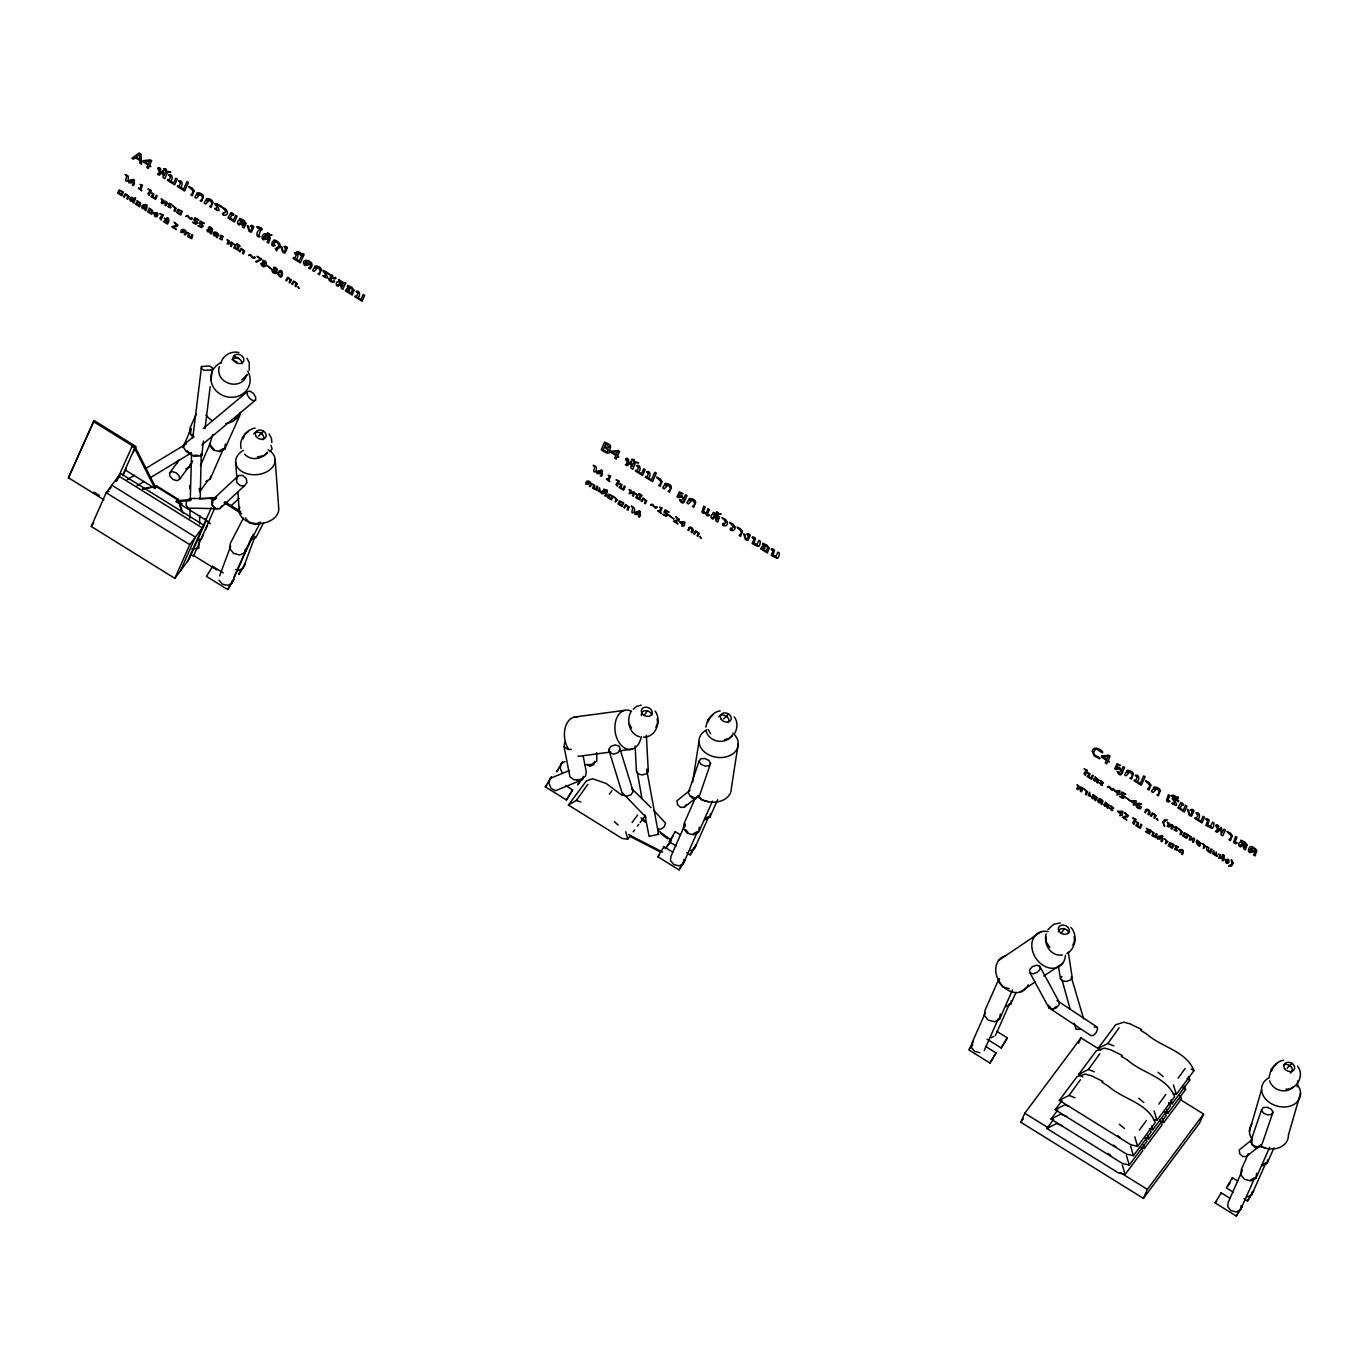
<?xml version="1.0" encoding="UTF-8"?>
<svg xmlns="http://www.w3.org/2000/svg" width="1369" height="1369" viewBox="0 0 1369 1369"><rect width="100%" height="100%" fill="white"/><g stroke="black" fill="none" stroke-linecap="round" stroke-linejoin="round"><path stroke-width="1.5" d="M193.628 436.523L183.857 444.685L183.822 447.8L186.218 451.548L189.658 453.738M247.344 391.688L247.293 394.802L249.688 398.55L253.128 400.741L255.592 400.09L255.644 396.959L253.248 393.211L249.808 391.021L247.344 391.688L203.399 428.377M189.829 518.286L190.051 509.781M190.308 499.137L191.54 453.413M199.172 538.873L198.847 548.404L191.865 548.901M199.549 523.968L199.754 515.463M200.182 498.419L201.277 453.721L201.157 454.73M219.331 366.635C214.334 383.457 241.611 391.808 246.677 375.02M249.278 370.263L249.226 362.409L246.882 358.199M705.822 727.11L707.859 719.581L713.471 714.293M1046.173 933.88C1043.195 944.182 1050.879 956.914 1062.447 954.912M1046.036 940.674L1046.378 937.269M1269.234 1076.513L1271.253 1068.984L1276.883 1063.696M1100.436 780.775L1102.336 783.034A2.379 1.455 36.7 0 0 1103.465 783.102C1103.157 782.726 1102.113 781.665 1100.436 780.741M1297.162 1086.849L1297.812 1080.825M191.01 452.386L190.787 454.44L193.816 456.271L201.688 455.757L203.485 441.092M201.551 366.516L201.329 368.569L204.357 370.4L212.229 369.87L212.452 367.833L209.423 365.985L201.551 366.516L192.807 437.738M201.688 455.757L201.91 453.704M205.025 428.514L210.176 386.623M210.946 380.342L212.229 369.87M212.794 434.367L209.44 445.301L213.393 450.042L219.69 451.667L224.653 449.203L225.372 444.104M224.653 449.203L239.507 416.159L239.986 412.753M232.422 580.302L232.011 583.177L227.767 585.367L222.394 584.152L219.006 580.216M684.859 826.91L685.27 823.984L671.05 856.104L670.416 860.468L673.736 864.506L679.075 865.858L683.302 863.719L697.54 831.599L693.313 833.738M683.302 863.719L683.935 859.338M698.892 830.572L699.388 827.133M704.898 819.757L709.878 817.225L710.374 813.785M999.473 978.835L998.976 982.275L1002.912 987.049L1009.227 988.64M998.874 979.057L985.064 1010.202L984.311 1015.37L988.247 1020.145L994.561 1021.736L999.558 1019.203L1000.294 1014.035M1005.787 1006.66L1010.784 1004.127L1011.28 1000.688M1242.504 1170.119L1228.267 1202.222L1227.634 1206.602L1230.971 1210.641L1236.31 1211.976L1240.536 1209.837L1241.17 1205.473M1247.553 1196.917L1251.762 1194.778L1252.19 1191.851M1248.288 1153.845L1241.392 1169.417L1240.639 1174.585L1244.575 1179.359L1250.89 1180.951L1255.869 1178.418L1256.622 1173.25M1262.115 1165.892L1267.112 1163.359L1267.608 1159.902M177.183 463.509L177.611 460.566M190.565 432.861L191.01 429.9M185.842 468.9L190.103 466.709L190.531 463.749M205.915 481.358L210.159 479.167L210.586 476.224M243.442 518.047L230.42 543.202L229.65 548.421L233.517 553.333L239.763 555.044L244.726 552.563L245.239 549.089M583.091 755.671L586.24 771.808L585.556 776.223L580.507 779.509L574.039 779.748L569.949 776.822L564.045 746.533L564.73 742.135M692.628 782.212L698.943 741.639M738.319 743.418L731.371 788.048A19.799 14.905 8.8 0 1 719.255 801.498A19.799 14.905 8.8 0 1 697.42 796.536M212.366 567.587L212.589 566.304L223.181 572.875M227.682 589.543L233.774 579.446L227.682 589.543L206.514 576.4L212.589 566.304M565.5 785.515L572.567 789.896L566.475 799.992L545.307 786.85L551.399 776.753L551.159 778.02M562.385 762.961L562.625 761.677L556.533 771.774L558.09 770.097M566.475 799.992L572.567 789.896M679.041 869.914L685.133 859.818L679.041 869.914L657.873 856.754L663.948 846.658L672.778 852.151M663.708 847.941L663.948 846.658M674.951 832.882L675.191 831.599L680.479 834.885M686.742 852.647L690.267 854.838L693.997 847.633M973.342 1041.484L968.807 1049.903L989.975 1063.046L996.067 1052.949L985.475 1046.378M996.067 1052.949L989.975 1063.046M987.083 1039.208L1001.201 1047.987L1007.293 1037.89L996.7 1031.302M1007.293 1037.89L1001.201 1047.987M1236.275 1216.048L1242.35 1205.952L1236.275 1216.048L1215.09 1202.889L1221.182 1192.793L1229.995 1198.269M1220.943 1194.076L1221.182 1192.793M1232.186 1179L1232.408 1177.716L1237.713 1181.002M1247.501 1200.972L1253.593 1190.876L1247.501 1200.972L1243.976 1198.782M583.348 776.411L582.629 779.628L555.352 790.769L551.159 788.356L548.952 783.256L550.064 778.448L569.487 770.456M594.591 761.352L593.855 764.552L590.107 766.246L587.301 764.655M1249.435 1131.461L1261.585 1089.502M1300.55 1093.164L1288.4 1135.123A19.799 15.264 16.2 0 1 1259.548 1145.853M699.08 761.164L688.282 792.771L690.027 795.783L694.117 797.665L698.156 797.34L699.764 794.978L710.562 763.372L708.817 760.36L704.71 758.477L700.688 758.802L699.08 761.164L700.842 764.176L704.932 766.075L708.954 765.733L710.562 763.372M1250.616 1141.78L1261.516 1109.968L1263.125 1107.607L1267.164 1107.264L1271.253 1109.164L1272.999 1112.176L1262.098 1143.988L1260.49 1146.366L1256.468 1146.692L1252.378 1144.809L1250.616 1141.78L1252.224 1139.419A19.799 15.264 16.2 0 1 1251.831 1123.932M219.622 575.904L230.642 546.214M255.01 536.46L243.254 568.118L239.01 570.308L235.417 569.487M220.871 363.11C222.839 355.358 231.19 350.618 238.89 352.517M243.083 438.867L244.811 434.675M630.887 711.812C626.181 720.539 629.175 733.921 639.58 736.779M655.854 727.315L657.582 723.14M708.184 721.703C709.741 716.227 714.481 711.572 720.231 710.87M734.879 733.031C737.634 728.017 737.84 721.412 734.195 716.791M1072.851 945.209L1074.579 941.033M1271.579 1071.088C1273.153 1065.612 1277.876 1060.975 1283.626 1060.273M182.847 447.595L191.215 428.429M190.103 466.709L192.601 460.959M200.404 465.802L210.45 442.803M210.159 479.167L223.541 448.502L219.297 450.709M103.907 499.771L68.45 477.747L94.102 420.523L133.118 444.754L131.989 446.26L134.778 448.005L122.748 475.129M94.102 420.523L68.45 477.747M91.244 526.449L106.2 492.72L120.558 473.469L204.135 525.388L189.778 544.64L174.838 578.368L91.244 526.449L93.742 523.095M110.153 488.938L111.813 485.191L195.391 537.11L180.451 570.839M116.194 481.597L118.675 475.984L202.27 527.904M116.536 481.152L132.365 445.764L93.366 421.532M118.881 477.216L120.558 473.469M122.885 475.727L126.324 467.976M133.204 452.472L135.771 446.653L132.998 444.925M187.313 561.632L211.288 507.882M206.274 520.1L189.196 559.117L174.838 578.368M190.667 554.394L193.457 556.122L214.933 507.677M201.329 539.283L203.16 535.245M205.624 529.598L207.455 525.542M233.688 577.923L251.725 537.213M233.586 578.847L253.333 534.269M695.384 797.99L684.158 823.299L683.405 828.467L687.341 833.242L693.655 834.833L698.652 832.301L712.445 801.139M709.878 817.225L717.647 799.701M985.338 1012.786L971.956 1043.007L971.323 1047.371L974.642 1051.426L979.982 1052.761M984.208 1050.622L998.429 1018.519M999.558 1019.203L1012.495 990.009M995.434 1035.546L1009.672 1003.443M1010.784 1004.127L1015.969 992.457M1180.129 1099.478L1203.573 1114.041L1199.586 1123.042L1143.406 1198.388L1020.812 1122.238L1024.799 1113.237L1080.98 1037.89L1100.813 1050.211M1078.584 1043.298L1080.98 1037.89M1143.406 1198.388L1147.393 1189.387L1203.573 1114.041M1240.536 1209.837L1254.757 1177.734L1250.53 1179.873M1255.869 1178.418L1269.679 1147.273M1251.762 1194.778L1266 1162.657L1261.773 1164.797M1267.112 1163.359L1274.009 1147.787M196.212 414.123L190.103 427.744L189.384 432.844L193.337 437.584M244.726 552.563L260.538 522.017L255.575 524.481L249.329 522.77L245.462 517.876M263.413 523.112L255.969 537.487L251.006 539.968M579.823 780.159L577.718 784.933L581.688 779.594M688.641 527.801C691.02 525.131 695.401 530.385 692.081 532.712L691.157 532.13C693.535 527.51 689.565 526.723 688.693 530.607L687.768 530.043L689.582 528.417L688.624 527.818M1145.425 809.952C1147.821 807.282 1152.202 812.553 1148.865 814.863L1147.958 814.281C1150.336 809.661 1146.366 808.874 1145.494 812.758L1144.57 812.193L1146.383 810.568L1145.425 809.969M1068.282 952.122L1072.201 977.398L1070.626 979.913L1066.519 981.385L1062.293 980.974L1060.427 978.886L1062.002 976.371M1107.949 1085.857C1122.785 1099.375 1147.479 1102.627 1155.248 1122.597L1137.571 1146.315L1130.726 1144.724L1059.315 1100.368L1069.069 1095.422L1080.466 1079.679M1082.793 1076.975L1078.669 1074.425L1088.423 1069.463L1099.803 1053.736M1141.609 1029.522L1130.11 1023.858L1123.829 1022.215L1115.701 1024.748L1098.024 1048.466L1107.778 1043.503L1119.158 1027.777M630.476 835.501L627.704 839.197L622.176 838.478L568.375 805.058L576.263 800.437L587.883 784.317M670.656 840.018L673.069 836.356M970.347 1048.226L972.777 1044.581M1227.873 1186.136L1230.303 1182.491M1272.999 1112.176L1271.39 1114.537L1267.352 1114.879L1263.262 1112.98L1261.516 1109.968M608.709 749.596L610.968 746.293L615.297 744.89L619.13 746.191L633.163 791.556L630.887 794.859L626.557 796.262L622.724 794.961L608.709 749.596L609.821 752.847L613.654 754.165L617.984 752.745L620.243 749.442M1139.453 1130.041L1146.452 1120.441M1158.79 1104.081L1165.806 1094.481M1178.144 1078.122L1185.16 1068.539M632.084 822.461L637.629 815M644.132 715.388L647.092 711.161M1061.146 933.282L1064.089 929.055M609.359 794.157L611.994 790.734M134.778 448.005L135.771 446.653M155.005 488.493L155.741 487.501L134.504 445.627L133.751 446.636L155.005 488.493L125.52 470.183M191.438 463.321L179.579 479.236L177.046 480.707L173.076 479.492L169.961 476.292L169.551 473.007L179.031 460.275M205.641 519.963L176.173 501.653L176.926 500.643L191.335 499.565M207.934 480.553L199.634 491.693L199.224 488.391M215.583 498.179L216.576 496.844M193.457 556.122L194.449 554.787M568.375 805.058L586.343 780.963L592.606 778.721L606.296 783.547L622.159 795.423M633.231 831.787L634.617 829.939M637.372 826.226L638.758 824.378M640.144 822.512L644.286 816.951M665.163 848.729L670.16 842.038M666.018 847.959L671.015 841.25M1020.812 1122.238L1023.362 1118.815M1059.315 1100.368L1076.992 1076.667L1085.138 1074.117L1091.401 1075.777L1102.901 1081.424M1078.669 1074.425L1096.347 1050.707L1104.475 1048.158L1110.755 1049.818L1122.255 1055.482M1149.584 1128.604L1151.107 1131.975L1133.429 1155.693L1126.567 1154.101L1055.174 1109.746L1061.968 1100.625M1145.425 1137.964L1146.948 1141.335L1129.271 1165.053L1122.426 1163.462L1051.016 1119.106L1057.809 1109.985M1141.267 1147.342L1142.807 1150.713L1125.13 1174.431L1118.268 1172.839L1046.874 1128.484L1053.668 1119.363M1153.502 1119.568L1156.925 1120.355L1174.602 1096.655C1166.833 1076.667 1142.14 1073.416 1127.303 1059.897M1172.857 1093.609L1176.279 1094.413L1193.956 1070.695C1186.187 1050.707 1161.477 1047.473 1146.64 1033.937M1149.344 1128.946L1152.784 1129.733L1170.461 1106.015L1168.921 1102.644M1168.698 1102.986L1172.121 1103.773L1189.798 1080.073L1188.275 1076.684M1145.203 1138.306L1148.625 1139.094L1166.302 1115.393L1164.779 1112.022M1164.54 1112.347L1167.979 1113.151L1185.657 1089.433L1184.117 1086.062M1141.044 1147.667L1144.467 1148.471L1162.144 1124.753L1159.868 1119.688M1160.399 1121.724L1163.821 1122.512L1181.498 1098.811L1179.975 1095.422M238.668 475.505L236.255 478.517L236.974 482.761L240.414 485.738L244.538 485.704L246.933 482.692L246.215 478.448L242.792 475.471L238.668 475.505L213.992 498.436L211.579 501.448L212.298 505.691L215.72 508.652L219.844 508.635L244.538 485.704M219.844 508.635L222.257 505.606M258.673 436.129L261.017 433.22A5.562 4.347 23.9 0 1 263.088 439.671M261.017 434.041L263.413 431.098M723.773 718.965L726.118 716.055A5.562 4.347 23.9 0 1 728.188 722.507M726.118 716.877L728.496 713.933M1287.168 1068.35L1289.512 1065.458M1289.512 1066.28L1291.908 1063.319M690.062 790.289L677.005 800.694L677.501 804.561L680.427 807.316L684.055 807.351L686.28 804.647M684.055 807.351L698.652 795.851M1252.378 1139.35L1239.236 1149.943L1239.749 1153.793L1242.676 1156.548L1246.303 1156.583L1248.528 1153.896M1246.303 1156.583L1261.003 1144.86M646.373 735.221L648.29 771.517L646.322 773.896L642.027 774.905L637.937 773.93L636.431 771.568L635.096 745.951M143.933 489.092L156.905 486.063L178.073 499.223L182.95 513.101M181.735 511.732L178.073 499.223M269.898 451.548L272.106 449.049L271.045 445.421M247.567 374.439L241.834 379.829M267.28 451.975C262.523 459.625 250.647 461.062 244.64 454.149M732.381 734.811C726.22 745.13 709.69 742.7 706.216 731.405M1047.901 929.705L1053.617 924.315L1060.256 922.963M137.773 203.57L136.729 202.304L135.463 204.152L139.758 206.822L140.648 203.091L136.968 200.644L139.929 203.519L139.09 205.675L136.626 204.135L137.567 204.049M545.307 786.85L546.847 785.173M675.191 831.599L669.099 841.695L676.166 846.076M657.873 856.754L659.413 855.077M694.819 846.418L696.359 844.741L690.267 854.838M1232.408 1177.716L1226.333 1187.813L1233.383 1192.211M1215.09 1202.889L1216.647 1201.212M1056.252 1006.369L1053.531 1009.021L1051.067 1009.244L1050.314 1006.865M231.224 505.657L239.062 498.436M201.893 444.925L255.592 400.09M245.085 434.178L248.388 431.457M267.4 452.814L264.063 455.586L257.406 456.938M633.265 709.176L636.619 706.404L641.205 705.155M732.501 735.649L729.147 738.421L724.56 739.671M1066.964 953.68C1075.76 948.546 1077.797 934.924 1070.952 927.497M1293.448 1086.798C1286.347 1094.515 1272.674 1090.528 1269.628 1080.791M998.583 960.473L1041.193 931.707M1020.042 992.131L1035.494 981.71M1043.76 976.097L1062.652 963.365M127.283 479.612L134.487 475.248M145.302 468.694L184.986 444.668M136.9 485.841L144.121 481.477M149.529 478.192L190.993 453.088L189.435 453.207L187.04 450.777M169.551 473.007L172.066 471.535L176.053 472.75L179.168 475.933L179.579 479.236M646.767 770.045L658.592 834.337L649.111 836.339L644.833 814.914M1055.174 1109.746L1064.928 1104.783L1068.898 1106.357M1051.016 1119.106L1060.77 1114.144L1066.725 1116.505M1046.874 1128.484L1056.628 1123.521L1062.584 1125.883M704.539 818.679L708.766 816.54L694.545 848.643L690.318 850.782M991.224 1037.685L994.031 1036.265M234.544 418.623L239.507 416.159M565.055 761.677L561.29 763.372L560.195 768.18L562.385 773.297M255.13 428.035C246.18 429.712 238.685 439.295 241.132 448.57M183.857 444.685L186.321 444.018M149.717 211.083L148.793 209.799L147.527 211.647L151.822 214.317L152.712 210.586L149.033 208.139L151.993 211.014L151.172 213.17L148.708 211.63L149.632 211.545M142.359 488.887L156.905 486.063M1079.936 1029.197L1076.102 1029.3L1074.323 1023.31M574.176 717.065L624.658 710.357M610.882 752.009L581.449 755.928A19.799 13.279 82.4 0 1 577.975 756.116M619.301 750.879L631.913 749.202M1094.31 1027.058L1096.774 1026.836L1097.527 1029.214L1096.124 1032.756L1093.386 1035.426L1090.922 1035.631L1051.067 1009.244M199.566 498.932L216.028 497.7M176.173 501.653L190.582 500.558M211.168 499.018L215.292 498.71M107.432 491.625L108.99 491.505M643.43 737.121C656.213 737.549 661.98 720.419 655.169 711.076M1285.902 1089.176C1297.23 1089.792 1304.76 1074.973 1297.59 1066.194M571.369 749.356L568.135 749.476L564.045 746.533M585.282 764.689L591.733 764.432L596.781 761.147L596.679 752.71M217.928 508.686L188.118 508.104L186.047 504.785L186.68 500.814L189.641 498.504L215.908 498.367L212.948 500.678L212.298 504.648L214.368 507.967M1258.778 1147.564L1255.151 1147.513L1252.224 1144.775L1251.728 1140.925M696.445 798.538L692.8 798.503L689.89 795.748M194.176 455.227L198.214 455.347M657.839 828.964L661.09 829.084L664.29 826.688L665.556 823.18L653.92 810.534M215.994 208.892L216.353 209.919L216.234 208.995M273.697 269.488C269.299 269.197 274.108 275.186 276.47 273.184C275.836 270.925 279.447 269.231 274.981 267.366A2.464 1.506 36.7 0 0 273.8 267.229L273.697 269.471M708.321 801.721L702.006 800.146L698.087 795.372M1259.24 1146.264L1265.555 1147.855M1039.755 966.24L1036.538 965.179L1032.329 966.651L1029.591 969.782L1029.916 972.777L1049.065 1008.114L1052.282 1009.175L1056.492 1007.704L1059.23 1004.555L1058.904 1001.578L1039.755 966.24L1040.081 969.218L1037.326 972.366L1033.116 973.838L1029.916 972.777M576.263 800.437L580.85 801.977M1107.778 1043.503L1113.733 1045.865M1088.423 1069.463L1094.379 1071.824M1069.069 1095.422L1075.041 1097.767M233.74 355.957L238.805 358.284M236.94 361.895L231.977 359.619A5.562 4.347 23.9 0 1 238.326 358.507A5.562 4.347 23.9 0 1 242.005 363.863M223.592 214.574L223.387 214.42M628.474 834.508L662.682 852.083M629.98 836.391L660.371 851.997M210.364 523.797L204.837 518.919M576.058 779.714L578.865 781.323M1140.685 1030.344L1146.195 1033.715M1121.331 1056.303L1126.841 1059.674M1101.994 1082.263L1107.504 1085.634M1191.201 1068.984L1193.956 1070.695M1187.06 1078.361L1189.798 1080.073M1182.902 1087.722L1185.657 1089.433M224.807 501.721L240.756 511.63M224.054 502.714L241.783 513.734M156.374 486.679L177.559 499.839M176.926 500.643L182.128 503.878M106.2 492.72L189.778 544.64M94.016 492.156L99.338 495.458M193.833 555.626L216.884 569.949M1024.799 1113.237L1048.243 1127.799M1120.355 1172.6L1147.393 1189.387M1062.019 979.828L1070.199 1009.329M1056.902 1000.448L1096.774 1026.836M640.966 817.772L646.031 821.537M657.873 830.316L671.409 840.361M642.249 819.928L645.638 822.427M660.868 833.721L667.627 838.752M1158.037 1072.338L1163.171 1076.582M1138.7 1098.28L1143.817 1102.541M1119.346 1124.24L1124.462 1128.484M1117.754 1135.74L1120.321 1137.861M1113.596 1145.1L1116.163 1147.222M1108.171 1153.417L1110.721 1155.539M614.373 821.64L618.138 825.045M631.999 788.903L651.011 807.642M646.151 817.43L622.827 793.25M1049.801 947.416L1046.224 941.735M685.749 829.7L687.974 832.403M210.621 445.319L213.94 449.374M191.677 434.213L193.885 436.916M657.924 833.345L658.592 834.337M646.784 769.138L648.29 771.517M708.252 729.54L710.597 733.75M629.227 723.825L631.571 728.034M269.094 433.956L271.438 438.166L271.849 442.529M632.05 788.304L633.163 791.556M1173.473 1084.932L1176.279 1094.413M1171.008 1099.991L1172.121 1103.773M1166.85 1109.352L1167.979 1113.151M1162.692 1118.73L1163.821 1122.512M1154.118 1110.892L1156.925 1120.355M1151.654 1125.934L1152.784 1129.733M1147.496 1135.312L1148.625 1139.094M1143.355 1144.672L1144.467 1148.471M1134.781 1136.835L1137.571 1146.315M1130.623 1146.212L1133.429 1155.693M1126.465 1155.573L1129.271 1165.053M1071.26 976.901L1083.632 1018.844M1122.323 1164.951L1125.13 1174.431M625.736 831.719L627.704 839.197M637.287 772.048L641.958 798.589M1058.477 966.257L1060.427 978.886M189.606 485.465L190.017 488.767M1048.74 1005.137L1049.065 1008.114M1074.22 936.567L1074.614 940.862M657.223 718.674L657.616 722.969M275.169 459.71L278.763 508.635A19.799 13.844 -4.2 0 1 257.013 523.66A19.799 13.844 -4.2 0 1 239.763 507.334M235.656 462.02L236.905 479.047M237.847 491.813L239.25 510.962M1283.557 1064.945A5.562 4.347 23.9 0 1 1291.121 1066.845A5.562 4.347 23.9 0 1 1290.214 1073.022M1297.726 1085.138A19.799 15.264 16.2 0 1 1291.754 1105.502A19.799 15.264 16.2 0 1 1265.144 1098.486A19.799 15.264 16.2 0 1 1269.303 1077.643M1058.357 931.81A5.562 4.347 23.9 0 1 1063.285 928.61A5.562 4.347 23.9 0 1 1068.881 932.717M1028.222 984.79A19.799 15.316 56 0 1 1001.15 984.345A19.799 15.316 56 0 1 1005.137 956.007M1065.458 955.254A19.799 15.316 56 0 1 1048.106 967.609A19.799 15.316 56 0 1 1031.798 945.483A19.799 15.316 56 0 1 1048.021 931.622M718.793 716.672A5.562 4.347 23.9 0 1 726.118 716.055M732.911 733.151A19.799 14.905 8.8 0 1 731.696 754.61A19.799 14.905 8.8 0 1 703.444 751.051A19.799 14.905 8.8 0 1 706.644 729.848M641.531 715.696A5.562 4.347 23.9 0 1 645.244 710.699A5.562 4.347 23.9 0 1 651.884 714.823M568.443 749.048A19.799 13.279 82.4 0 1 565.346 727.281A19.799 13.279 82.4 0 1 577.632 716.877M641.291 736.642A19.799 13.279 82.4 0 1 624.983 748.244A19.799 13.279 82.4 0 1 615.28 722.918A19.799 13.279 82.4 0 1 631.588 711.315M253.71 433.836A5.562 4.347 23.9 0 1 261.017 433.22M268.17 449.802A19.799 13.844 -4.2 0 1 269.573 470.012A19.799 13.844 -4.2 0 1 240.653 470.628A19.799 13.844 -4.2 0 1 243.357 450.333M240.722 412.463A19.799 18.122 17.4 0 1 225.714 423.551M211.887 420.454A19.799 18.122 17.4 0 1 205.966 414.893M247.823 371.204A19.799 18.122 17.4 0 1 239.815 395.555A19.799 18.122 17.4 0 1 213.205 386.879A19.799 18.122 17.4 0 1 221.196 362.528M278.455 274.176C282.373 280.559 281.963 265.774 278.455 274.176M151.206 190.582L149.204 195.493L147.938 193.645L150.316 190.24L147.938 189.059L151.206 190.582M163.082 215.173L161.063 220.067L159.814 218.236L162.192 214.813L159.814 213.632L163.082 215.173M261.958 229.342C259.511 231.703 258.587 234.219 259.819 237.042C255.079 237.487 256.585 230.146 260.196 229.53C262.318 229.53 250.51 224.55 261.034 227.733A2.618 1.591 36.7 0 1 261.873 228.948L261.958 229.342M608.555 450.469L607.1 451.89L603.13 449.853L604.379 446.996L608.555 450.469M619.284 481.34L617.265 486.252L616.016 484.404L618.394 480.998L616.016 479.817L619.284 481.34M1087.294 770.456L1085.275 775.367L1084.026 773.519L1086.404 770.114L1084.026 768.933L1087.294 770.456M1135.945 819.535L1133.926 824.446L1132.676 822.598L1135.055 819.192L1132.676 818.012L1135.945 819.535M1141.147 807.111L1140.514 808.549A2.738 1.677 36.7 0 1 1139.35 808.754L1137.502 807.898A2.413 1.472 36.7 0 1 1136.561 806.786C1133.737 800.386 1145.168 805.126 1140.24 803.911A2.156 1.318 36.7 0 0 1139.042 803.654L1137.844 804.476L1141.147 807.111M166.864 219.588L165.119 221.846L166.864 222.907C168.319 217.859 170.252 219.913 167.514 224.071L163.339 221.47L164.212 221.265C168.404 218.8 160.395 216.593 166.864 219.588M1149.019 829.751L1147.29 831.993L1148.848 832.951L1150.2 829.871L1151.124 830.453L1149.498 834.115L1145.494 831.616L1146.366 831.428C1150.559 828.947 1142.55 826.739 1149.019 829.751M260.931 263.55C263.532 271.61 269.693 262.249 264.097 260.606A2.464 1.506 36.7 0 0 262.916 260.469L262.814 262.711L260.931 263.55M177.73 225.081L176.823 226.467L173.007 226.758L176.327 229.547L171.861 226.758L176.635 225.132L174.085 222.172L177.73 225.081M196.588 222.394L195.493 223.438L192.55 222.189L195.887 224.259L197.615 223.061A2.139 1.301 36.7 0 0 197.495 222.257A2.396 1.472 36.7 0 0 196.623 221.162L195.048 220.118L195.63 218.835L198.916 220.152L194.928 217.671L193.816 220.187L196.588 222.394M202.03 225.765L200.935 226.826L197.992 225.56L201.329 227.648L203.057 226.45A2.139 1.301 36.7 0 0 202.937 225.645A2.396 1.472 36.7 0 0 202.064 224.533L200.49 223.506L201.072 222.206L204.357 223.523L200.37 221.059L199.258 223.558L202.03 225.765M666.789 514.47L665.693 515.514L662.75 514.265L666.087 516.335L667.815 515.155A2.139 1.301 36.7 0 0 667.696 514.35A2.396 1.472 36.7 0 0 666.823 513.238L665.248 512.211L665.813 510.911L669.116 512.228L665.129 509.764L664.016 512.263L666.789 514.47M679.366 519.484L678.459 520.87L674.643 521.161L677.963 523.933L673.497 521.161L678.271 519.536L675.721 516.575L679.366 519.484M1123.573 796.621L1122.494 797.682L1119.551 796.416L1122.888 798.486L1124.616 797.306A2.139 1.301 36.7 0 0 1124.479 796.501A2.396 1.472 36.7 0 0 1123.624 795.389L1122.05 794.362L1122.614 793.062L1125.917 794.379L1121.93 791.915L1120.817 794.414L1123.573 796.621M1128.278 815.582L1127.371 816.968L1123.555 817.276L1126.858 820.048L1122.392 817.276L1127.166 815.633L1124.616 812.673L1128.278 815.582M277.513 273.509C283.759 285.556 284.376 262.523 277.513 273.509M212.332 231.002L211.202 233.996L210.278 233.415C208.755 228.555 208.79 230.368 208.191 232.131C204.135 228.965 211.459 227.887 210.689 232.525L211.22 230.214L208.396 227.819L212.332 231.002M245.975 223.284L244.195 228.007L242.741 227.1C240.345 219.416 240.379 222.291 239.438 225.064A2.31 1.42 36.7 0 1 237.556 223.506C236.683 217.329 244.401 221.607 243.374 225.68L244.452 222.788A2.242 1.369 36.7 0 0 243.973 221.658L239.284 219.331L239.763 218.253L243.956 220.323L245.975 223.284M719.478 517.414L717.698 522.119L716.244 521.23C713.848 513.529 713.882 516.421 712.941 519.193A2.31 1.42 36.7 0 1 711.059 517.636C710.203 511.458 717.904 515.737 716.877 519.792L717.972 516.917A2.242 1.369 36.7 0 0 717.476 515.788L712.787 513.461L713.266 512.365L717.459 514.453L719.478 517.414M1096.877 797.733L1095.73 800.711L1094.824 800.146C1093.472 795.423 1093.146 796.912 1092.719 798.846C1088.68 795.68 1096.004 794.602 1095.217 799.239L1095.748 796.929L1092.941 794.533L1096.877 797.733M1098.913 780.125L1097.767 783.119L1096.86 782.555C1095.337 777.678 1095.354 779.509 1094.755 781.254C1090.717 778.088 1098.041 777.01 1097.254 781.648L1097.784 779.337L1094.978 776.942L1098.913 780.125M1109.147 805.348L1108.017 808.343L1107.093 807.761C1105.57 802.901 1105.604 804.715 1105.005 806.478C1100.95 803.312 1108.274 802.234 1107.504 806.871L1108.034 804.561L1105.211 802.166L1109.147 805.348M1200.733 843.372L1199.603 846.367L1198.679 845.802C1194.504 842.26 1196.711 838.187 1199.073 844.895L1199.62 842.585L1196.797 840.19L1200.733 843.372M1247.125 845.152L1245.328 849.875L1243.891 848.968C1241.478 841.285 1241.512 844.16 1240.571 846.932A2.31 1.42 36.7 0 1 1238.705 845.392C1237.833 839.197 1245.55 843.475 1244.507 847.548L1245.602 844.656A2.242 1.369 36.7 0 0 1245.105 843.526L1240.502 841.25L1240.913 840.121L1245.105 842.209L1247.125 845.152M353.955 290.348L352.175 295.071L345.382 290.861L347.384 287.935A2.31 1.403 36.7 0 1 349.523 288.876L349.745 290.656L347.23 290.844L351.131 293.257L352.432 289.869A2.242 1.369 36.7 0 0 351.953 288.739L347.281 286.412L347.76 285.334L351.936 287.404L353.955 290.348M769.121 548.25L767.342 552.956L760.548 548.747L762.55 545.82A2.31 1.403 36.7 0 1 764.689 546.761L764.912 548.541L762.413 548.729L766.298 551.142L767.615 547.754A2.242 1.369 36.7 0 0 767.119 546.625L762.447 544.297L762.927 543.219L767.102 545.29L769.121 548.25M1140.12 806.803C1137.314 810.91 1136.407 801.259 1140.12 806.803M164.109 175.472L165.906 171.998L167.343 172.905L164.793 178.689L163.082 177.611L163.014 172.1L159.146 175.181L157.418 174.103C162.483 172.1 155.159 168.028 158.907 167.548A2.31 1.403 36.7 0 1 160.789 169.106L159.608 173.35L163.373 170.355L164.109 175.472M632.016 466.127L633.813 462.654L635.267 463.543L632.7 469.327L630.989 468.266L630.921 462.739L627.053 465.819L625.342 464.758C630.39 462.739 623.066 458.683 626.831 458.204A2.31 1.403 36.7 0 1 628.696 459.744L627.515 464.005L631.28 460.994L632.016 466.127M1081.031 789.81L1082.16 787.603L1083.067 788.185L1081.459 791.847L1080.363 791.162L1080.329 787.671L1077.882 789.622L1076.787 788.938L1077.916 786.388L1077.078 784.813L1079.063 786.217L1078.173 788.458L1080.962 786.816L1081.031 789.81M1222.106 832.66L1223.886 829.186L1225.341 830.076L1222.774 835.86L1221.062 834.799L1220.994 829.289L1217.127 832.352L1215.415 831.291C1220.464 829.272 1213.139 825.216 1216.904 824.737A2.31 1.403 36.7 0 1 1218.786 826.277L1217.589 830.538L1221.353 827.526L1222.106 832.66M1162.811 822.358L1164.608 826.363L1163.701 823.573A7.221 4.415 36.7 0 1 1163.975 821.845L1167.466 819.911L1164.386 819.843L1162.811 822.358M1233.161 863.069L1231.552 866.098L1228.472 866.029L1231.963 864.096L1231.33 859.578L1233.161 863.069M1092.308 751.102L1094.036 755.756L1099.837 758.837C1100.71 756.372 1091.469 756.201 1094.207 751.102C1096.655 745.489 1101.823 754.798 1102.798 752.18C1100.642 748.911 1093.711 745.557 1092.308 751.102M176.105 208.396L174.924 211.459L174 210.894L175.027 207.712L172.734 205.59L176.105 208.396M194.141 190.907L192.259 195.733L190.804 194.843C196.366 190.274 189.144 188.7 188.802 186.492L192.396 188.306L194.141 190.907M227.271 211.476C228.965 216.73 220.426 216.08 223.044 212.845C229.325 213.564 222.394 207.883 221.932 207.061L225.526 208.892L227.271 211.476M617.505 499.856C612.217 505.452 618.292 498.521 614.133 497.05L617.505 499.856M662.048 481.546L660.166 486.389L658.711 485.482C664.393 480.93 656.863 479.236 656.709 477.131L660.303 478.962L662.048 481.546M727.213 522.034C728.907 527.287 720.385 526.637 723.003 523.403C729.181 524.122 722.524 518.526 721.891 517.619L725.484 519.433L727.213 522.034M734.845 526.774C736.539 532.028 728.017 531.377 730.635 528.143C736.916 528.862 729.968 523.163 729.523 522.359L733.117 524.19L734.845 526.774M742.477 531.514L740.595 536.357L739.157 535.45C744.719 530.881 737.497 529.307 737.155 527.099L740.749 528.93L742.477 531.514M1087.482 791.778L1086.284 794.841L1085.377 794.277L1086.404 791.094L1084.094 788.989L1087.482 791.778M1150.85 785.173L1148.95 789.999L1147.513 789.109C1153.177 784.54 1145.665 782.863 1145.511 780.758L1149.104 782.572L1150.85 785.173M1167.774 841.644C1162.469 847.24 1168.544 840.326 1164.386 838.855L1167.774 841.644M1182.2 831.753L1181.002 834.816L1180.095 834.251L1181.122 831.069L1178.812 828.964L1182.2 831.753M1205.627 846.299C1200.356 851.929 1206.38 844.895 1202.256 843.509L1205.627 846.299M1232.288 835.757L1230.406 840.6L1228.968 839.71C1234.633 835.141 1227.12 833.464 1226.966 831.342L1230.56 833.173L1232.288 835.757M182.231 230.985C185.363 230.967 184.062 233.415 180.896 232.371C180.263 225.902 189.709 231.31 185.191 235.04L184.267 234.475C187.45 232.97 183.446 228.024 182.231 230.985M587.198 482.607C590.33 482.59 589.029 485.054 585.864 483.993C585.282 477.627 594.642 482.863 590.159 486.679L589.252 486.098C592.435 484.592 588.413 479.663 587.198 482.607M130.226 181.461C129.764 181.872 135.394 183.121 128.891 182.864C128.31 176.481 137.67 181.735 133.204 185.534L132.28 184.969C135.445 183.463 131.458 178.535 130.226 181.461M130.859 199.07C130.295 202.663 132.793 196.52 132.964 200.713C128.926 203.553 128.669 195.853 132.485 197.495L134.47 199.001A2.173 1.335 36.7 0 1 134.915 200.011L133.82 203.142L132.913 202.561L133.563 198.847L131.8 198.026L130.859 199.07M142.924 206.565C142.359 210.159 144.874 204.015 145.028 208.225C140.99 211.048 140.75 203.348 144.549 204.991L146.534 206.497A2.173 1.335 36.7 0 1 146.979 207.506L145.901 210.638L144.977 210.056L145.627 206.343L143.865 205.521L142.924 206.565M214.368 233.723C214.231 237.573 215.498 231.173 216.696 235.109C212.88 238.617 211.819 230.54 215.994 232.148L217.979 233.671A2.173 1.335 36.7 0 1 218.424 234.681L217.329 237.795L216.422 237.231L217.072 233.517L215.309 232.696L214.368 233.723M263.909 236.717L263.618 238.89L265.415 238.719L265.432 236.615L267.571 238.908L263.242 239.832C260.401 238.805 262.814 231.703 266.459 234.236L269.59 236.632A3.44 2.105 36.7 0 1 270.309 238.206L268.581 243.152L267.126 242.245L268.769 238.309L268.153 236.392L265.398 235.092L263.909 236.717M305.373 262.489L305.099 264.645L306.896 264.474L306.896 262.386L309.035 264.662L304.705 265.603C298.63 256.174 318.19 260.76 310.044 268.906L308.607 268.016C313.621 265.637 307.323 257.851 305.373 262.489M598.304 472.219C597.842 472.63 603.472 473.879 596.97 473.623C596.371 467.24 605.731 472.493 601.265 476.292L600.341 475.727C603.524 474.222 599.536 469.293 598.304 472.219M602.754 492.258C602.274 492.652 607.904 493.901 601.419 493.661C600.82 487.278 610.18 492.515 605.714 496.331L604.79 495.749C607.956 494.243 603.969 489.315 602.754 492.258M636.294 513.084C635.815 513.495 641.462 514.744 634.959 514.487C634.36 508.104 643.721 513.358 639.255 517.157L638.33 516.592C641.513 515.086 637.526 510.158 636.294 513.084M1098.913 800.454C1098.332 804.048 1100.847 797.905 1101.018 802.097C1096.963 804.938 1096.723 797.237 1100.539 798.88L1102.507 800.386A2.173 1.335 36.7 0 1 1102.969 801.395L1101.874 804.527L1100.95 803.945L1101.6 800.232L1099.855 799.41L1098.913 800.454M1158.773 837.64C1158.311 838.033 1163.941 839.3 1157.438 839.043C1156.856 832.66 1166.217 837.914 1161.733 841.713L1160.826 841.148C1163.992 839.625 1160.005 834.696 1158.773 837.64M1250.342 849.464L1250.051 851.621L1251.865 851.45L1251.865 849.362L1254.004 851.638L1249.675 852.579C1246.834 851.552 1249.264 844.433 1252.909 846.983L1256.04 849.362A3.44 2.105 36.7 0 1 1256.742 850.953L1255.014 855.899L1253.559 854.992L1255.219 851.056L1254.603 849.122L1251.831 847.822L1250.342 849.464M163.904 168.729L166.505 171.827L170.766 172.152L166.214 171.022L166.316 169.071L163.904 168.729M236.94 244.024C241.457 248.833 240.824 244.914 236.94 244.024M631.811 459.368L634.412 462.465L638.69 462.79L634.121 461.661L634.223 459.727L631.811 459.368M638.947 493.747C643.447 498.573 642.814 494.654 638.947 493.747M328.902 278.523C327.636 282.151 336.603 283.537 334.07 280.577L332.735 281.449A2.43 1.489 36.7 0 1 331.349 281.158C330.682 281.569 332.718 277.12 328.919 278.472M330.374 275.22C329.09 278.848 338.057 280.234 335.525 277.274L334.19 278.147A2.43 1.489 36.7 0 1 332.804 277.856C332.205 278.283 334.104 273.714 330.374 275.22M1099.495 782.863L1101.412 785.121A2.379 1.455 36.7 0 0 1102.541 785.207C1102.233 784.813 1101.172 783.752 1099.512 782.828M1109.746 808.086L1111.645 810.345A2.379 1.455 36.7 0 0 1112.792 810.414C1112.467 810.037 1111.423 808.976 1109.763 808.052M1110.67 805.982L1112.569 808.258A2.379 1.455 36.7 0 0 1113.716 808.326C1113.391 807.932 1112.347 806.871 1110.687 805.965M344.731 284.786L342.935 289.338L341.48 288.431C339.084 280.748 339.118 283.623 338.177 286.395A2.31 1.42 36.7 0 1 336.295 284.855C335.439 278.66 343.14 282.938 342.113 287.011C345.022 281.706 339.82 283.161 338.502 279.584L343.927 282.835C347.332 282.1 345.364 283.588 344.731 284.786M125.332 174.599C129.131 175.831 122.525 182.043 127.847 181.187C129.542 172.939 126.41 176.704 125.332 174.599M593.393 465.357C597.192 466.589 590.587 472.801 595.909 471.946C597.5 464.262 594.711 467.034 593.393 465.357M631.383 506.222C634.976 507.06 629.056 514.83 633.796 512.485C636.619 506.616 631.674 507.197 631.383 506.222M275.426 248.576L276.692 250.921L277.154 249.107L275.426 248.576M679.743 499.719C679.811 501.567 683.302 505.024 684.106 501.653L682.395 502.218L681.214 499.925L679.743 499.719M1117.378 771.568C1117.446 773.417 1120.937 776.873 1121.741 773.502L1120.047 774.067L1118.849 771.774L1117.378 771.568M158.479 168.455L159.643 169.174L158.599 168.319M231.583 213.855L232.747 214.574L231.583 213.855M239.883 224.003L238.702 223.455L239.883 224.003M251.537 226.261L252.7 226.98L251.537 226.261M258.861 228.007L257.663 227.459L258.861 228.007M259.22 236.016L258.039 235.451L259.22 236.016M274.005 245.188L272.825 244.64L274.005 245.188M285.128 247.122L286.292 247.857L285.231 247.002M338.622 285.334L337.441 284.786L338.622 285.334M347.983 289.081L349.146 289.8L348.085 288.945M626.386 459.094L627.567 459.83L626.386 459.094M680.633 492.789L681.813 493.524L680.633 492.789M704.265 512.451L703.084 511.903L704.265 512.451M708.355 515.001L707.174 514.436L708.355 515.001M713.386 518.115L712.205 517.568L713.386 518.115M724.338 524.926L723.14 524.361L724.338 524.926M731.97 529.666L730.772 529.101L731.97 529.666M747.936 534.612L749.1 535.33L748.039 534.475M753.172 537.846L754.353 538.582L753.172 537.846M763.149 546.967L764.313 547.703L763.149 546.967M772.184 549.654L773.348 550.372L772.184 549.654M1118.285 764.638L1119.448 765.374L1118.285 764.638M1168.818 801.019L1167.637 800.471L1168.818 801.019M1181.43 803.86L1182.594 804.596L1181.43 803.86M1191.68 810.243L1192.844 810.961L1191.68 810.243M1206.842 819.655L1208.006 820.373L1206.842 819.655M1216.476 825.627L1217.64 826.363L1216.476 825.627M1236.002 842.739L1234.804 842.192L1236.002 842.739M1241.033 845.871L1239.852 845.323L1241.033 845.871M169.79 175.472L170.954 176.19L169.893 175.335M179.698 181.632L180.862 182.351L179.698 181.632M187.707 232.61L188.717 233.979L187.587 236.529L191.78 238.702L192.789 235.092L191.865 234.527L190.77 236.991L188.768 236.512L189.863 233.808L187.707 232.61M227.237 239.951L228.264 241.32L227.117 243.887L231.344 243.579L230.488 245.975L231.412 246.54L232.644 242.758L231.327 241.937L228.418 243.614L229.256 240.704L227.237 239.951M233.911 244.093L234.938 245.479L233.808 248.029L237.984 250.202L238.993 246.591L238.086 246.026L236.991 248.491L234.989 248.011L236.067 245.308L233.911 244.093M295.447 253.522L296.611 254.258L295.447 253.522M357.172 291.871L358.336 292.59L357.275 291.734M592.674 484.232L593.701 485.601L592.555 488.151L596.747 490.324L597.757 486.714L596.833 486.149L595.755 488.613L593.735 488.134L594.831 485.43L592.674 484.232M629.244 489.674L630.27 491.043L629.124 493.61L633.351 493.302L632.495 495.698L633.419 496.262L634.651 492.481L633.334 491.659L630.424 493.336L631.263 490.444L629.244 489.674M637.697 466.127L638.861 466.846L637.697 466.127M635.918 493.833L636.944 495.202L635.815 497.751L639.99 499.925L641.017 496.314L640.093 495.749L638.998 498.213L636.996 497.734L638.074 495.03L635.918 493.833M647.605 472.271L648.769 473.007L647.605 472.271M752.3 537.298L753.908 539.472L752.129 543.51L753.48 544.349C757.57 545.82 759.744 549.328 760.325 541.234L758.888 540.344L757.16 544.229L753.977 543.476L755.483 538.513A2.31 1.403 36.7 0 0 753.617 536.956L752.3 537.298M771.295 549.106L772.92 551.262L771.123 555.318L772.475 556.156C776.565 557.611 778.739 561.119 779.337 553.042L777.883 552.135L776.155 556.036L772.989 555.266L774.495 550.304A2.31 1.403 36.7 0 0 772.612 548.764L771.295 549.106M1136.407 775.898L1137.571 776.617L1136.527 775.761M1152.014 831.668L1153.04 833.036L1151.911 835.603L1156.086 837.777L1157.096 834.166L1156.189 833.584L1155.094 836.048L1153.074 835.569L1154.17 832.865L1152.014 831.668M1189.285 835.963L1190.311 837.332L1189.165 839.899L1193.392 839.573L1192.536 841.986L1193.46 842.551L1194.692 838.769L1193.374 837.948L1190.465 839.625L1191.304 836.716L1189.285 835.963M1197.088 813.597L1198.251 814.315L1197.088 813.597M1205.952 819.107L1207.578 821.263L1205.781 825.302L1207.133 826.14C1211.223 827.612 1213.396 831.12 1213.995 823.043L1212.54 822.136L1210.812 826.02L1207.646 825.267L1209.152 820.305A2.31 1.403 36.7 0 0 1207.27 818.748L1205.952 819.107M1206.928 846.932C1206.329 850.594 1206.175 849.978 1210.401 853.075L1212.027 849.413L1211.103 848.848L1209.751 851.912L1208.262 850.269L1208.964 847.685L1206.928 846.932M1218.804 854.307L1219.83 855.676L1218.701 858.226L1222.911 857.918L1222.072 860.331L1222.979 860.896L1224.211 857.097L1222.893 856.292L1219.984 857.969L1220.823 855.06L1218.804 854.307M325.103 276.932L323.923 276.384L325.103 276.932M758.135 545.889L756.937 545.341L758.135 545.889M777.13 557.696L775.949 557.149L777.13 557.696M1174.14 804.322L1172.959 803.774L1174.14 804.322M1211.805 827.697L1210.607 827.15L1211.805 827.697M151.873 193.149L152.9 194.518L150.966 196.571L155.553 199.429L157.178 195.767L156.254 195.202L154.902 198.283L152.934 197.068L153.893 193.902L151.873 193.149M155.929 212.88C158.051 215.053 154.457 218.15 154.714 213.29L153.773 212.708L154.885 216.302A1.728 1.061 36.7 0 0 155.587 216.764C158.291 217.962 158.958 211.51 155.929 212.88M164.759 169.26L165.923 169.996L164.759 169.26M161.268 198.984L162.295 200.353L161.166 202.903L162.432 203.707L166.094 201.927L164.896 205.23L165.803 205.795C169.688 202.39 164.691 199.001 162.329 202.903L163.424 200.182L161.268 198.984M168.9 174.924L170.509 177.08L169.14 180.212L167.874 179.425L167.463 180.349L174.702 184.832L177.268 179.065L175.814 178.158L173.675 183.018L170.577 181.102C173.504 179.442 172.306 173.196 168.9 174.924M178.826 181.084L180.434 183.241L179.048 186.372L177.782 185.585L177.371 186.509L184.627 190.993L188.392 182.471L186.954 181.581L183.583 189.179L180.486 187.262C183.412 185.602 182.231 179.356 178.826 181.084M250.664 225.714C254.018 229.171 248.354 234.065 248.764 226.381L247.259 225.457L249.021 231.139A2.738 1.677 36.7 0 0 250.133 231.874A2.31 1.403 36.7 0 0 251.468 232.131L253.847 226.929A2.31 1.403 36.7 0 0 251.982 225.372L250.664 225.714M284.256 246.591C287.61 250.031 281.946 254.925 282.356 247.259L280.85 246.317L282.613 251.999A2.738 1.677 36.7 0 0 283.725 252.735A2.31 1.403 36.7 0 0 285.06 253.008L287.456 247.789A2.31 1.403 36.7 0 0 285.573 246.232L284.256 246.591M294.575 252.974L296.183 255.147L294.797 258.262L293.531 257.475L293.12 258.399L300.376 262.899L304.14 254.377L302.703 253.47L299.332 261.085L296.234 259.169C299.161 257.509 297.98 251.263 294.575 252.974M356.282 291.323L357.891 293.479L356.522 296.594L355.255 295.824L354.845 296.731L362.083 301.231L364.65 295.447L363.196 294.557L361.057 299.417L357.959 297.501C360.886 295.841 359.688 289.595 356.282 291.323M619.952 483.907L620.961 485.276L619.028 487.33L623.614 490.188L625.239 486.525L624.332 485.961L622.963 489.041L621.013 487.826L621.971 484.66L619.952 483.907M632.683 459.916L633.83 460.634L632.786 459.796M636.807 465.563L638.433 467.736L637.047 470.85L635.781 470.063L635.37 470.987L642.609 475.488L645.175 469.704L643.738 468.814L641.582 473.674L638.484 471.757C641.411 470.097 640.23 463.851 636.807 465.563M646.733 471.723L648.341 473.896L646.955 477.011L645.689 476.224L645.295 477.148L652.534 481.648L656.299 473.126L654.861 472.219L651.49 479.834L648.41 477.918C651.336 476.258 650.138 470.012 646.733 471.723M747.063 534.064C750.417 537.521 744.753 542.415 745.164 534.731L743.658 533.79L745.421 539.489A2.738 1.677 36.7 0 0 746.533 540.225A2.31 1.403 36.7 0 0 747.868 540.481L750.263 535.262A2.31 1.403 36.7 0 0 748.381 533.722L747.063 534.064M1087.961 773.023L1088.971 774.392L1087.037 776.463L1091.623 779.303L1093.249 775.641L1092.342 775.076L1090.973 778.157L1089.022 776.942L1089.981 773.776L1087.961 773.023M1135.517 775.35L1137.126 777.506L1135.757 780.638L1134.49 779.851L1134.08 780.775L1141.318 785.258L1145.1 776.736L1143.663 775.847L1140.291 783.444L1137.194 781.528C1140.12 779.868 1138.922 773.622 1135.517 775.35M1136.612 822.102L1137.639 823.471L1135.705 825.541L1140.291 828.382L1141.9 824.72L1140.993 824.155L1139.624 827.235L1137.673 826.02L1138.632 822.855L1136.612 822.102M1167.363 822.341L1168.373 823.71L1167.244 826.277L1168.527 827.064L1172.172 825.285L1170.974 828.587L1171.898 829.152C1175.766 825.747 1170.769 822.358 1168.424 826.26L1169.52 823.539L1167.363 822.341M1190.808 809.712C1194.162 813.152 1188.497 818.046 1188.908 810.362L1187.402 809.438L1189.165 815.12A2.738 1.677 36.7 0 0 1190.277 815.856A2.31 1.403 36.7 0 0 1191.612 816.112L1194.008 810.91A2.31 1.403 36.7 0 0 1192.125 809.353L1190.808 809.712M1196.198 813.049L1197.807 815.205L1196.438 818.32L1195.171 817.533L1194.761 818.457L1201.999 822.957L1204.566 817.173L1203.111 816.283L1200.972 821.143L1197.875 819.227C1200.801 817.567 1199.603 811.321 1196.198 813.049M1227.086 859.441C1229.208 861.631 1225.614 864.729 1225.871 859.869L1224.93 859.27L1226.042 862.881A1.728 1.061 36.7 0 0 1226.744 863.343C1229.448 864.523 1230.098 858.089 1227.086 859.441M121.259 191.027C119.291 191.66 118.264 192.824 121.105 194.501L122.474 191.42L123.398 191.985L121.773 195.647L117.614 193.08L119.154 189.88L121.259 191.027M128.823 196.383L127.693 199.326L126.769 198.762C129.148 194.141 125.178 193.354 124.305 197.222L123.398 196.657L125.332 193.628L128.823 196.383M180.178 210.415C178.278 211.117 177.08 212.109 180.041 213.889L181.41 210.809L182.317 211.391L180.708 215.053L176.55 212.469L178.09 209.286L180.178 210.415M203.416 196.914L201.619 201.551L200.165 200.661C206.839 197.803 196.297 191.266 199.48 194.963L196.28 198.248L194.826 197.341L195.955 195.048L197.684 194.792C193.525 191.147 204.323 192.789 203.416 196.914M212.777 202.732L210.997 207.386L209.543 206.479C216.216 203.622 205.675 197.102 208.858 200.781L205.641 204.067L204.203 203.16L205.333 200.867L207.061 200.61C202.886 196.965 213.684 198.608 212.777 202.732M233.688 214.693C230.18 215.532 232.251 216.182 229.821 217.911L233.466 220.169L235.622 215.309L237.077 216.216L234.51 221.983L227.956 217.928L230.985 212.708A2.31 1.403 36.7 0 1 233.124 213.65L233.688 214.693M244.572 251.075L243.442 254.018L242.518 253.453C244.897 248.833 240.927 248.046 240.054 251.913L239.147 251.348L241.081 248.319L244.572 251.075M274.929 245.462L273.56 246.266A2.327 1.42 36.7 0 1 271.678 244.709L272.174 242.262A2.242 1.369 36.7 0 1 273.868 242.108C270.292 236.392 285.864 243.922 277.787 248.867L276.35 247.977C283.007 245.137 272.499 238.6 275.648 242.279L273.252 243.75L274.929 245.462M291.203 280.046L290.074 282.989L289.15 282.408C291.529 277.787 287.558 277 286.686 280.885L285.762 280.32L287.712 277.274L291.203 280.046M297.141 283.725L295.995 286.669L295.088 286.104C297.467 281.466 293.496 280.696 292.624 284.564L291.7 283.999L293.65 280.97L297.141 283.725M321.219 270.087L319.422 274.741L317.967 273.834C324.641 270.976 314.1 264.457 317.283 268.136L314.083 271.421L312.628 270.514L313.758 268.221L315.486 267.965C311.328 264.32 322.126 265.962 321.219 270.087M600.375 491.984L598.185 491.06L599.519 487.809L600.375 491.984M610.968 495.287C609.068 495.989 607.87 496.981 610.831 498.761L612.2 495.681L613.107 496.262L611.498 499.925L607.34 497.341L608.88 494.158L610.968 495.287M621.577 501.875C619.678 502.543 618.531 503.706 621.44 505.349L622.792 502.269L623.716 502.851L622.091 506.513L617.949 503.929L619.49 500.746L621.577 501.875M629.158 507.249L628.029 510.192L627.105 509.61C629.483 504.99 625.513 504.203 624.64 508.087L623.716 507.523L625.667 504.476L629.158 507.249M646.579 500.797L645.449 503.741L644.525 503.176C646.904 498.556 642.934 497.768 642.061 501.636L641.154 501.071L643.088 498.042L646.579 500.797M671.323 487.569L669.527 492.207L668.072 491.3C674.746 488.459 664.205 481.922 667.387 485.619L664.187 488.887L662.75 487.997L663.879 485.687L665.608 485.43C661.432 481.785 672.23 483.445 671.323 487.569M695.555 502.611L693.758 507.266L692.303 506.359C698.994 503.501 688.436 496.981 691.636 500.66L688.419 503.946L686.981 503.039L688.111 500.746L689.839 500.489C685.664 496.844 696.462 498.487 695.555 502.611M699.148 533.448L698.002 536.391L697.095 535.827C699.473 531.206 695.503 530.419 694.631 534.286L693.707 533.722L695.657 530.693L699.148 533.448M705.172 512.725L703.82 513.512A2.31 1.42 36.7 0 1 701.938 511.972L703.82 506.136L705.275 507.043L703.512 511.013L705.172 512.725M709.262 515.274L707.91 516.062A2.31 1.42 36.7 0 1 706.028 514.504L707.91 508.686L709.364 509.576L707.602 513.546L709.262 515.274M1090.409 796.364L1088.218 795.457L1089.536 792.206L1090.409 796.364M1133.207 774.46L1131.41 779.115L1129.955 778.208C1136.629 775.35 1126.088 768.83 1129.271 772.51L1126.071 775.795L1124.616 774.888L1125.746 772.595L1127.474 772.338C1123.299 768.693 1134.114 770.336 1133.207 774.46M1155.932 815.599L1154.803 818.542L1153.879 817.977C1156.275 813.357 1152.304 812.57 1151.415 816.437L1150.508 815.873L1152.441 812.844L1155.932 815.599M1160.108 791.179L1158.328 795.834L1156.873 794.927C1163.547 792.069 1153.006 785.549 1156.189 789.228L1152.989 792.514L1151.534 791.607L1152.664 789.314L1154.392 789.057C1150.217 785.412 1161.015 787.055 1160.108 791.179M1169.742 801.293L1168.373 802.08A2.31 1.42 36.7 0 1 1166.491 800.54L1168.39 794.704L1169.828 795.611L1168.065 799.582L1169.742 801.293M1171.847 843.68C1169.828 844.331 1168.938 845.46 1171.693 847.154L1173.062 844.074L1173.986 844.639L1172.36 848.301L1168.202 845.734L1169.742 842.551L1171.847 843.68M1183.535 804.698C1180.044 805.537 1182.097 806.187 1179.667 807.915L1183.312 810.174L1185.468 805.314L1186.923 806.221L1184.356 812.005L1177.802 807.932L1180.831 802.713A2.31 1.403 36.7 0 1 1182.97 803.654L1183.535 804.698M1180.643 852.425C1173.729 850.525 1186.683 846.025 1182.457 854.581L1181.55 854.016C1184.955 848.951 1177.751 849.122 1180.643 852.425M1186.273 833.789C1184.356 834.474 1183.158 835.484 1186.119 837.263L1187.488 834.183L1188.412 834.748L1186.786 838.41L1182.645 835.843L1184.168 832.643L1186.273 833.789M1214.525 854.615L1212.335 853.691L1213.67 850.44L1214.525 854.615M1217.109 856.224L1214.919 855.3L1216.254 852.048L1217.109 856.224M1236.909 843.013L1235.54 843.8A2.31 1.42 36.7 0 1 1233.657 842.26L1235.557 836.425L1236.994 837.332L1235.232 841.302L1236.909 843.013M168.096 206.497C175.437 211.716 165.324 199.532 171.895 204.854C164.828 200.576 171.929 206.924 168.096 206.497M214.608 208.482C226.381 216.918 209.782 196.982 220.957 207.13L221.367 206.223C206.308 198.591 222.548 209.371 214.608 208.482M219.622 238.497C226.963 243.716 216.85 231.532 223.421 236.854C216.37 232.593 223.455 238.925 219.622 238.497M323.033 275.836C334.823 284.273 318.207 264.337 329.399 274.467C314.151 263.396 331.384 278.198 323.033 275.836M609.513 446.893L608.366 448.057L604.773 446.157L605.765 443.898L609.513 446.893M682.737 493.627L680.273 493.73L679.041 496.468L682.053 495.646L683.525 499.257L685.51 494.757L686.947 495.664L684.397 501.448L681.762 496.759L678.459 497.751L677.039 496.861L679.435 491.83L682.737 493.627M1120.39 765.476L1117.908 765.562L1116.693 768.317L1119.688 767.496L1121.16 771.106L1123.162 766.606L1124.599 767.513L1122.032 773.28L1119.397 768.608L1116.111 769.6L1114.674 768.711L1117.087 763.68L1120.39 765.476M1172.086 803.227C1183.877 811.663 1167.261 791.727 1178.435 801.875L1178.846 800.968C1163.787 793.336 1180.027 804.116 1172.086 803.227M1174.174 829.854C1181.515 835.073 1171.419 822.889 1177.99 828.211C1170.923 823.95 1178.007 830.281 1174.174 829.854M1174.636 849.002C1181.977 854.222 1171.864 842.038 1178.435 847.343C1171.385 843.082 1178.469 849.43 1174.636 849.002M331.195 275.665L332.359 276.401L331.195 275.665M329.741 278.985L330.887 279.704L329.741 278.985M133.529 179.561C137.088 182.231 130.329 178.398 133.529 179.561M146.226 204.648C149.786 207.335 143.026 203.485 146.226 204.648M167.737 218.013C171.245 220.649 164.622 216.884 167.737 218.013M269.111 233.705L268.495 234.39L272.055 235.143L267.229 234.304L267.52 232.713L269.111 233.705M601.607 470.32C605.166 472.989 598.407 469.139 601.607 470.32M639.597 511.185C643.156 513.854 636.397 510.021 639.597 511.185M718.229 512.673L717.613 513.358L721.172 514.111L716.346 513.289L716.637 511.681L718.229 512.673M1162.076 835.723C1165.635 838.41 1158.876 834.56 1162.076 835.723M1223.321 854.906C1226.881 857.593 1220.121 853.743 1223.321 854.906M265.723 262.711C263.224 265.654 262.608 258.108 265.723 262.711M276.606 269.471C274.108 272.414 273.509 264.867 276.606 269.471M266.784 238.155L265.586 237.607L266.784 238.155M308.247 263.909L307.067 263.378L308.247 263.909M1253.217 850.885L1252.036 850.354L1253.217 850.885M262.027 263.789C263.019 268.889 266.852 262.472 262.027 263.789M272.91 270.549C273.903 275.648 277.736 269.248 272.91 270.549M239.147 573.2L238.925 574.484L245 564.387L239.147 573.2M610.18 451.462C608.863 455.809 603.199 450.812 601.213 449.768L604.636 442.084C614.784 446.054 608.469 447.56 610.18 451.462M143.386 160.635L142.906 161.713L147.955 164.862L146.791 167.497L148.263 168.421L149.443 165.769L150.795 166.607L149.803 164.947L151.668 160.721L150.265 159.848L143.386 160.635M149.666 161.012L148.331 164.023L144.464 161.628L149.666 161.012M138.457 188.169L141.76 190.856L140.699 189.572L142.65 185.174L140.1 184.456L141.212 185.722L139.758 188.99L138.457 188.169M135.36 197.598L135.411 199.035L135.36 197.598M257.269 256.397L260.76 259.289L255.541 261.53L256.568 262.181L261.873 259.254L257.269 256.397M266.544 265.312L271.798 269.248L266.544 265.312M298.151 286.823L298.904 288.465L298.151 286.823M611.293 451.274L610.814 452.352L615.879 455.501L614.698 458.153L616.17 459.06L617.351 456.425L618.702 457.263L617.71 455.586L619.592 451.376L618.172 450.487L611.293 451.274M617.573 451.667L616.238 454.679L612.388 452.283L617.573 451.667M606.518 478.928L609.838 481.614L608.76 480.331L610.711 475.933L608.161 475.214L609.273 476.48L607.836 479.749L606.518 478.928M607.203 490.393L605.646 489.794A2.396 1.455 36.7 0 0 603.746 489.332L607.117 492.138L607.203 490.393M657.959 510.877L661.261 513.563L660.2 512.28L662.151 507.882L659.601 507.163L660.714 508.429L659.276 511.698L657.959 510.877M668.568 515.035L673.805 518.971L668.568 515.035M679.64 521.965L682.549 524.652L681.796 526.329L684.346 525.764L684.894 522.034L679.64 521.965M683.61 522.222L682.772 524.122L680.325 522.599L683.61 522.222M700.158 536.545L700.911 538.205L700.158 536.545M1101.84 755.979L1101.361 757.057L1106.409 760.206L1105.245 762.858L1106.717 763.765L1107.88 761.13L1109.249 761.968L1108.257 760.291L1110.122 756.064L1108.702 755.192L1101.84 755.979M1108.103 756.372L1106.768 759.384L1102.918 756.989L1108.103 756.372M1114.674 790.597L1117.566 793.284L1116.83 794.961L1119.363 794.396L1119.928 790.666L1114.674 790.597M1118.644 790.854L1117.806 792.754L1115.359 791.231L1118.644 790.854M1117.652 811.321L1120.561 813.99L1119.808 815.667L1122.358 815.103L1122.905 811.372L1117.652 811.321M1125.352 797.203L1130.606 801.122L1136.253 800.797L1135.688 804.544L1133.156 805.092L1133.891 803.415L1125.352 797.203M1121.639 811.56L1120.783 813.477L1118.353 811.954L1121.639 811.56M1134.969 800.985L1134.131 802.901L1131.684 801.378L1134.969 800.985M1156.959 818.696L1157.712 820.356L1156.959 818.696M1177.58 796.946L1177.1 798.059L1175.115 796.005A3.782 2.31 36.7 0 0 1172.121 795.303L1171.179 795.817L1177.46 799.718L1178.452 797.477L1177.58 796.946M191.746 218.047C189.761 220.991 188.272 212.52 185.842 216.593C188.46 214.249 189.795 222.103 192.567 218.544L191.746 218.047M254.497 257.013C252.512 259.973 251.023 251.502 248.593 255.575C251.212 253.231 252.546 261.085 255.318 257.526L254.497 257.013M656.504 506.735C654.502 509.644 653.047 501.259 650.6 505.298C653.218 502.953 654.553 510.808 657.325 507.249L656.504 506.735M1113.305 788.903C1111.303 791.847 1109.831 783.376 1107.401 787.449C1110.019 785.104 1111.354 792.959 1114.126 789.4L1113.305 788.903M135.428 157.709L133.443 159.215L131.903 158.256L139.176 152.952L141.058 154.115L141.503 164.212L139.895 163.219L139.809 160.43L135.428 157.709M139.621 154.56L136.25 157.093L139.775 159.283L139.621 154.56M209.235 227.014L212.606 229.804L211.134 227.459A2.396 1.455 36.7 0 0 209.235 227.014M297.261 251.862L296.32 252.392L302.6 256.294L300.256 252.58A3.782 2.31 36.7 0 0 297.261 251.862M209.833 227.425L211.99 228.965L209.833 227.425M298.22 252.512L301.608 254.959L298.22 252.512M604.345 489.743L606.501 491.3L604.345 489.743M1173.062 795.937L1176.467 798.384L1173.062 795.937M1284.533 1068.539A5.664 4.432 23.9 0 0 1294.013 1069.874A5.664 4.432 23.9 0 0 1289.153 1062.327A5.664 4.432 23.9 0 0 1284.533 1068.539M1059.11 931.331A5.664 4.432 23.9 0 0 1068.59 932.665A5.664 4.432 23.9 0 0 1063.747 925.102A5.664 4.432 23.9 0 0 1059.11 931.331M721.121 719.136A5.664 4.432 23.9 0 0 730.601 720.488A5.664 4.432 23.9 0 0 725.758 712.924A5.664 4.432 23.9 0 0 721.121 719.136M642.112 713.42A5.664 4.432 23.9 0 0 651.593 714.772A5.664 4.432 23.9 0 0 646.733 707.208A5.664 4.432 23.9 0 0 642.112 713.42M256.02 436.3A5.664 4.432 23.9 0 0 265.518 437.652A5.664 4.432 23.9 0 0 260.658 430.088A5.664 4.432 23.9 0 0 256.02 436.3M233.808 360.543A5.664 4.432 23.9 0 0 243.288 361.895A5.664 4.432 23.9 0 0 238.446 354.331A5.664 4.432 23.9 0 0 233.808 360.543"/></g></svg>
